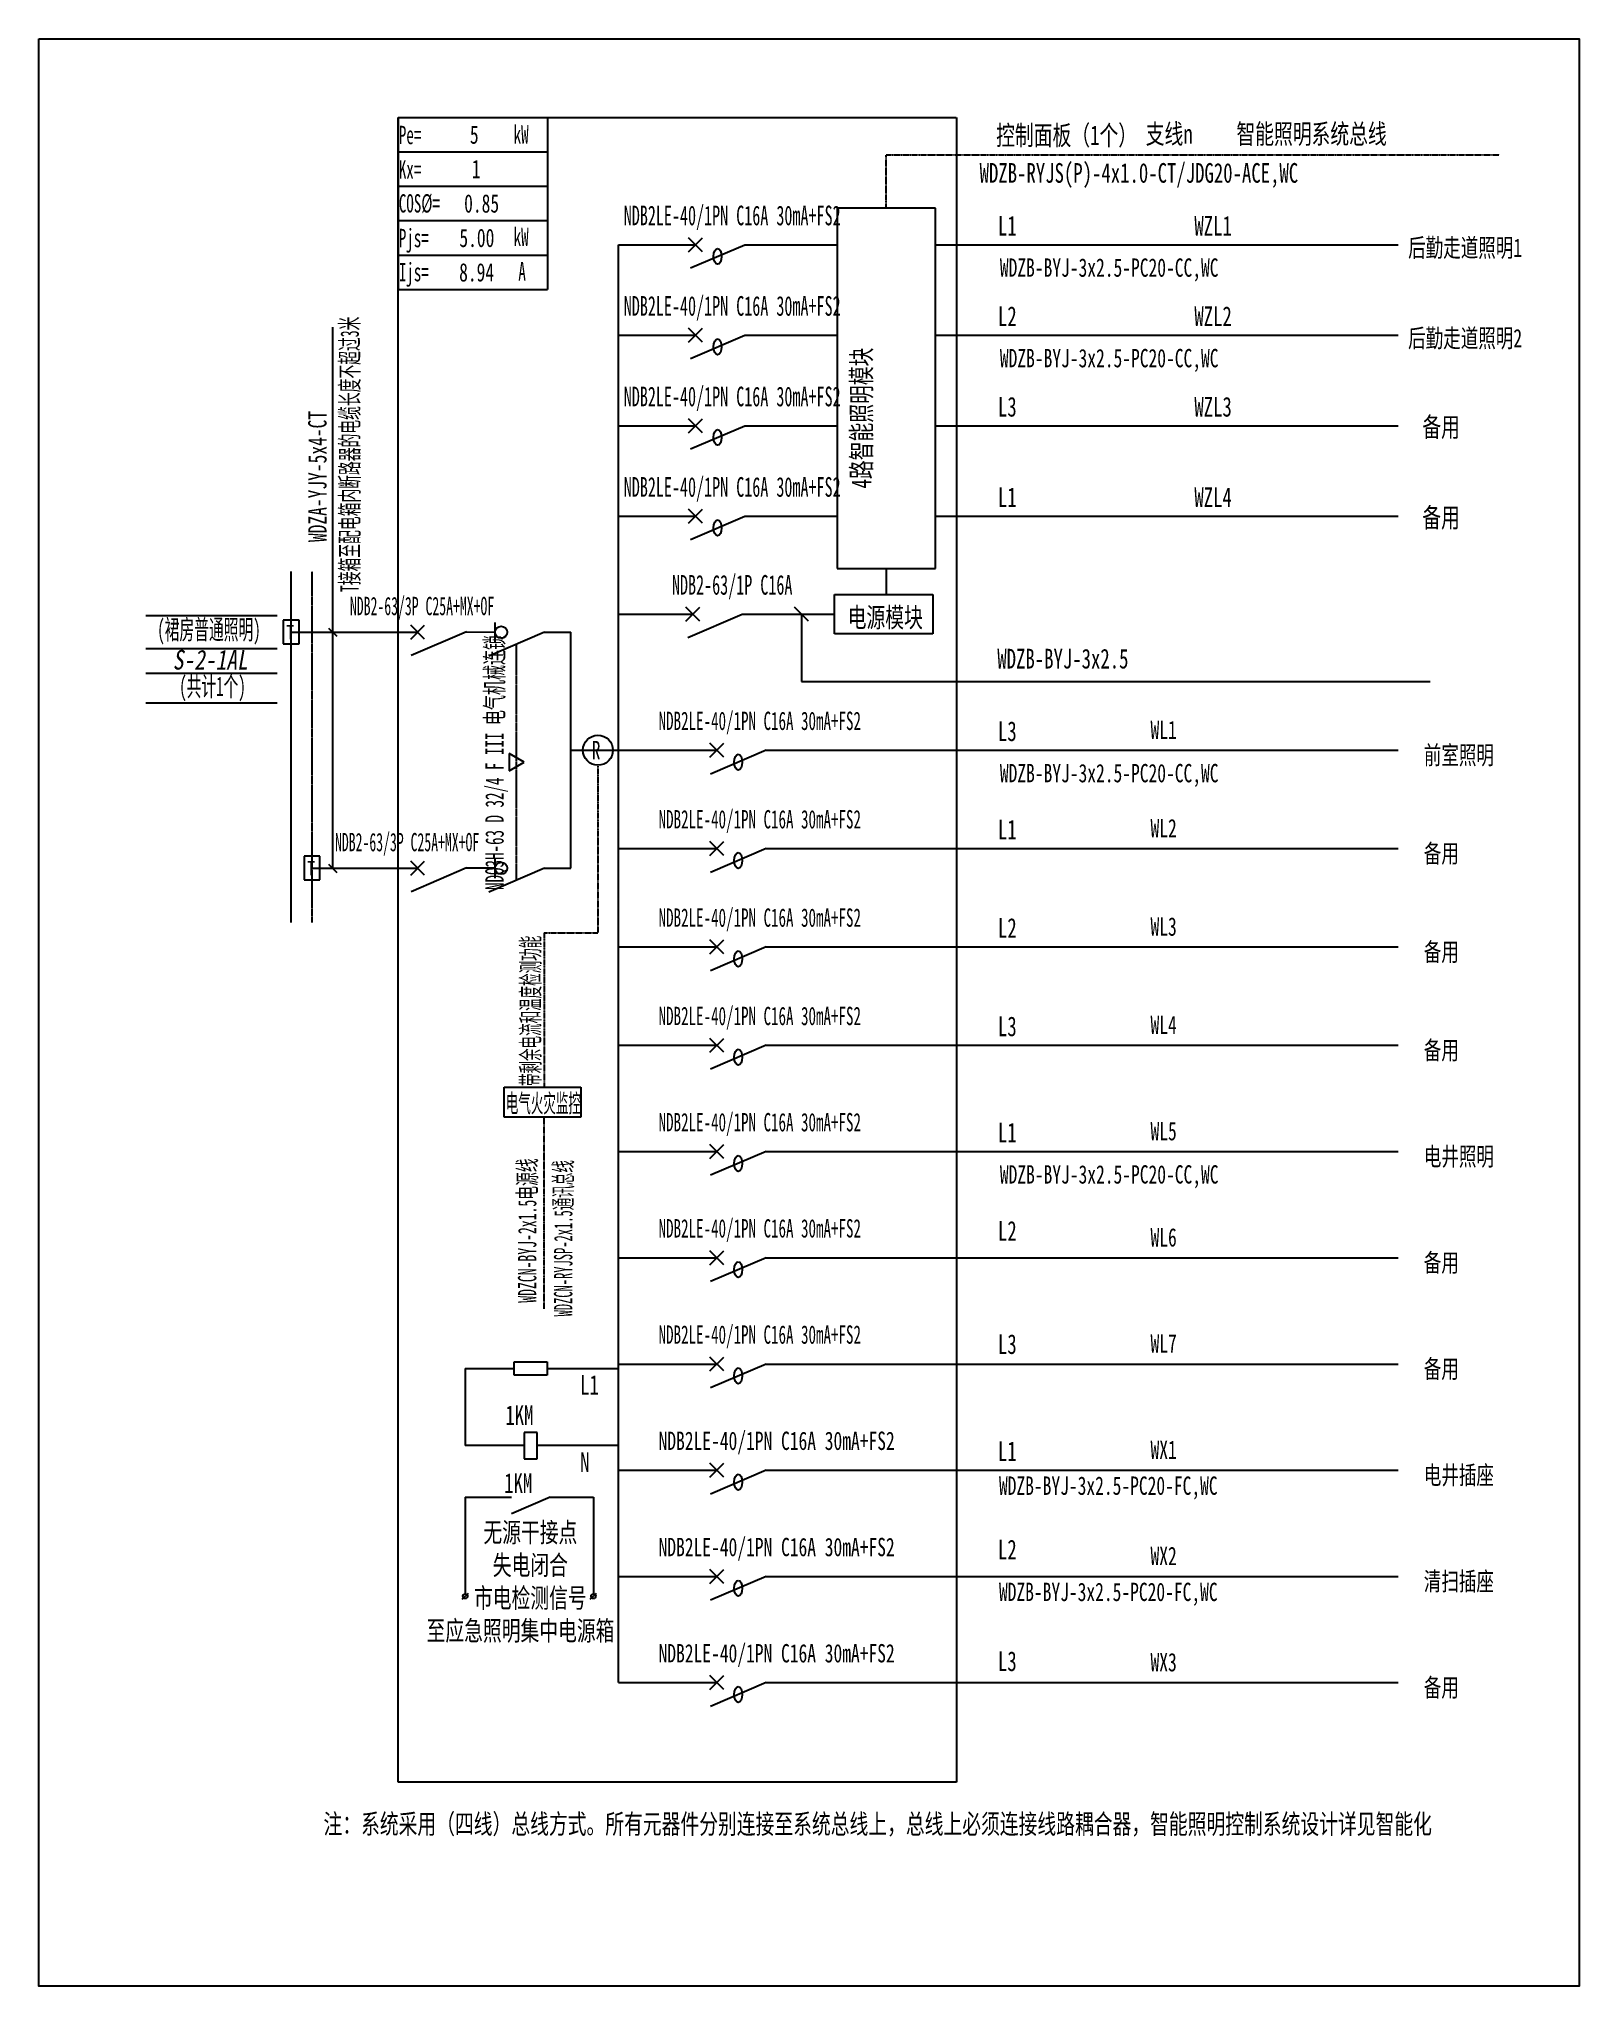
# Model space of a CAD drawing. Extents: x 257004 to 259056, y 348712 to 351307.
import ezdxf
from ezdxf.enums import TextEntityAlignment as Align

# ---------------------------------------------------------------- set-up
doc = ezdxf.new("R2010")
doc.units = 0
doc.header["$MEASUREMENT"] = 0
for name, pattern in [('DASH', [0.35, 0.25, -0.1]), ('DASHDOT', [1, 0.5, -0.25, 0, -0.25]), ('DASHDOT2', [0.5, 0.25, -0.125, 0, -0.125]), ('DASHED', [0.75, 0.5, -0.25])]:
    doc.linetypes.add(name, pattern=pattern)
for name, color, linetype in [('D_E_Eqpm(强电设备)', 100, 'Continuous'), ('D_E_Eqpm（强电设备）', 100, 'Continuous'), ('D_E_Text(强电文字)', 51, 'Continuous'), ('D_E_Text（强电文字）', 51, 'Continuous'), ('D_E_Wire(强电线缆)', 10, 'Continuous'), ('D_E_WireEm（强电应急照明线缆）', 10, 'DASHED'), ('D_E_Wire（强电线缆）', 10, 'Continuous'), ('D_El_Eqpm（弱电设备）', 100, 'Continuous'), ('D_El_Text（弱电文字）', 51, 'Continuous'), ('DQ-漏电火灾', 80, 'Continuous'), ('DQ_Eqpm', 100, 'Continuous'), ('E_E_Eqpm（强电设备）', 100, 'Continuous'), ('E_E_Wire（强电线缆）', 10, 'Continuous'), ('FL04GGFW_E72-配电箱系统图-塔楼部分$0$D_E_Text（强电文字）', 51, 'Continuous'), ('FL09U293_E72-地下室配电箱系统图$0$D_E_Eqpm（强电设备）', 100, 'Continuous'), ('系统图', 220, 'Continuous')]:
    doc.layers.add(name, color=color, linetype=linetype)
doc.styles.add('FL04GGFW_E72-配电箱系统图-塔楼部分$0$电气', font='', dxfattribs={"width": 0.7})
doc.styles.add('电气', font='', dxfattribs={"width": 0.7})
doc.styles.add('电气箱', font='simhei.ttf', dxfattribs={"width": 0.8, "oblique": 10})
doc.styles.get('FL04GGFW_E72-配电箱系统图-塔楼部分$0$电气').set_extended_font_data('SimSun')
doc.styles.get('电气').set_extended_font_data('SimSun')

msp = doc.modelspace()

# ---------------------------------------------------------------- linework, layer by layer
at = {"linetype": 'DASHED'}
for p, q in [((257482.8, 351202.5, 0), (258226.7, 351202.5, 0)), ((257482.8, 348983.5, 0), (257482.8, 351202.5, 0)), ((258226.7, 351202.5, 0), (258226.7, 348983.5, 0)), ((258226.7, 348983.5, 0), (257482.8, 348983.5, 0))]:
    msp.add_line(p, q, dxfattribs=at)
for p, q in [((257146.4, 350538.4, 0), (257321.3, 350538.4, 0)), ((257146.4, 350494.4, 0), (257321.3, 350494.4, 0)), ((257146.4, 350461.6, 0), (257321.3, 350461.6, 0)), ((257146.4, 350422, 0), (257321.3, 350422, 0))]:
    msp.add_line(p, q)
at = {"layer": 'D_E_Eqpm(强电设备)'}
for p, q in [((257499.4, 350506.9, 0), (257518, 350525.4, 0)), ((257518, 350506.9, 0), (257499.4, 350525.4, 0)), ((257499.4, 350192.2, 0), (257518, 350210.8, 0)), ((257518, 350192.2, 0), (257499.4, 350210.8, 0))]:
    msp.add_line(p, q, dxfattribs=at)
at = {"layer": 'D_E_Eqpm（强电设备）'}
for p, q in [((258198.9, 351081.5, 0), (258067.8, 351081.5, 0)), ((258067.8, 351081.5, 0), (258067.8, 350601.2, 0)), ((258198.9, 350601.2, 0), (258198.9, 351081.5, 0)), ((258067.8, 350601.2, 0), (258198.9, 350601.2, 0)), ((258064.3, 350566.5, 0), (258195.5, 350566.5, 0)), ((258064.3, 350514, 0), (258064.3, 350566.5, 0)), ((258195.5, 350566.5, 0), (258195.5, 350514, 0)), ((257612, 350503.1, 0), (257612, 350529.3, 0)), ((257677.6, 350516.2, 0), (257603.6, 350484.4, 0)), ((258195.5, 350514, 0), (258064.3, 350514, 0)), ((257898.2, 350349.6, 0), (257916.7, 350368.1, 0)), ((257916.7, 350349.6, 0), (257898.2, 350368.1, 0)), ((257650.7, 350343, 0), (257630.5, 350354.6, 0)), ((257630.5, 350354.6, 0), (257630.5, 350331.3, 0)), ((257630.5, 350331.3, 0), (257650.7, 350343, 0)), ((257973, 350358.8, 0), (257899, 350327.1, 0)), ((257898.2, 350218.4, 0), (257916.7, 350237, 0)), ((257916.7, 350218.4, 0), (257898.2, 350237, 0)), ((257612, 350188.4, 0), (257612, 350214.6, 0)), ((257973, 350227.7, 0), (257899, 350196, 0)), ((257677.6, 350201.5, 0), (257603.6, 350169.8, 0)), ((257898.2, 350087.3, 0), (257916.7, 350105.9, 0)), ((257916.7, 350087.3, 0), (257898.2, 350105.9, 0)), ((257973, 350096.6, 0), (257899, 350064.9, 0)), ((257898.2, 349956.2, 0), (257916.7, 349974.7, 0)), ((257916.7, 349956.2, 0), (257898.2, 349974.7, 0)), ((257973, 349965.5, 0), (257899, 349933.8, 0)), ((257898.2, 349814.6, 0), (257916.7, 349833.2, 0)), ((257916.7, 349814.6, 0), (257898.2, 349833.2, 0)), ((257973, 349823.9, 0), (257899, 349792.2, 0)), ((257898.2, 349673, 0), (257916.7, 349691.6, 0)), ((257916.7, 349673, 0), (257898.2, 349691.6, 0)), ((257973, 349682.3, 0), (257899, 349650.6, 0)), ((257637.5, 349543.5, 0), (257681.2, 349543.5, 0)), ((257637.5, 349526, 0), (257637.5, 349543.5, 0)), ((257681.2, 349543.5, 0), (257681.2, 349526, 0)), ((257898.2, 349531.5, 0), (257916.7, 349550, 0)), ((257916.7, 349531.5, 0), (257898.2, 349550, 0)), ((257973, 349540.7, 0), (257899, 349509, 0)), ((257681.2, 349526, 0), (257637.5, 349526, 0)), ((257668.1, 349449.4, 0), (257650.6, 349449.4, 0)), ((257650.6, 349449.4, 0), (257650.6, 349414.4, 0)), ((257668.1, 349414.4, 0), (257668.1, 349449.4, 0)), ((257650.6, 349414.4, 0), (257668.1, 349414.4, 0)), ((257898.2, 349389.9, 0), (257916.7, 349408.4, 0)), ((257916.7, 349389.9, 0), (257898.2, 349408.4, 0)), ((257973, 349399.2, 0), (257899, 349367.4, 0)), ((257685.2, 349363, 0), (257633.6, 349340.9, 0)), ((257898.2, 349248.3, 0), (257916.7, 349266.8, 0)), ((257916.7, 349248.3, 0), (257898.2, 349266.8, 0)), ((257973, 349257.6, 0), (257899, 349225.8, 0)), ((257568, 349227.1, 0), (257576.3, 349235.4, 0)), ((257738.8, 349227.1, 0), (257747.1, 349235.4, 0)), ((257898.2, 349106.7, 0), (257916.7, 349125.3, 0)), ((257916.7, 349106.7, 0), (257898.2, 349125.3, 0)), ((257973, 349116, 0), (257899, 349084.3, 0))]:
    msp.add_line(p, q, dxfattribs=at)
at = {"layer": 'D_E_Eqpm（强电设备）', "linetype": 'DASH'}
msp.add_line((257640.6, 350185.6, 0), (257640.6, 350500.3, 0), dxfattribs=at)
at = {"layer": 'D_E_Eqpm（强电设备）'}
for centre, radius in [((257620, 350516.2, 0), 7.97), ((257620, 350201.5, 0), 7.97), ((257572.2, 349231.2, 0), 3.14), ((257743, 349231.2, 0), 3.14)]:
    msp.add_circle(centre, radius, dxfattribs=at)
for centre in [(257908.4, 351017.2, 0), (257908.4, 350896.5, 0), (257908.4, 350775.9, 0), (257908.4, 350655.2, 0), (257936, 350343, 0), (257936, 350211.8, 0), (257936, 350080.7, 0), (257936, 349949.6, 0), (257936, 349808, 0), (257936, 349666.5, 0), (257936, 349524.9, 0), (257936, 349383.3, 0), (257936, 349241.7, 0), (257936, 349100.1, 0)]:
    msp.add_ellipse(centre, major_axis=(0, 10.6), ratio=0.500475, dxfattribs=at)
at = {"layer": 'D_E_Text(强电文字)', "color": 51}
for p, q in [((257395.6, 350201.5, 0), (257395.6, 350922.7, 0)), ((257390.1, 350521.6, 0), (257401, 350510.7, 0)), ((257390.1, 350206.9, 0), (257401, 350196, 0))]:
    msp.add_line(p, q, dxfattribs=at)
at = {"layer": 'D_E_Text（强电文字）'}
for p, q in [((257482.8, 351202.5, 0), (257681.6, 351202.5, 0)), ((257482.8, 351202.5, 0), (257482.8, 350973, 0)), ((257681.6, 351202.5, 0), (257681.6, 350973, 0)), ((257482.8, 351156.6, 0), (257681.6, 351156.6, 0)), ((257482.8, 351110.7, 0), (257681.6, 351110.7, 0)), ((257482.8, 351064.8, 0), (257681.6, 351064.8, 0)), ((257482.8, 351018.9, 0), (257681.6, 351018.9, 0)), ((257482.8, 350973, 0), (257681.6, 350973, 0))]:
    msp.add_line(p, q, dxfattribs=at)
at = {"layer": 'D_E_Wire(强电线缆)'}
for p, q in [((257776.3, 349116, 0), (257776.3, 351032.7, 0)), ((257340.1, 350129.3, 0), (257340.1, 350597.1, 0)), ((257340.1, 350516.2, 0), (257508.7, 350516.2, 0))]:
    msp.add_line(p, q, dxfattribs=at)
at = {"layer": 'D_E_Wire(强电线缆)', "color": 10}
for p, q in [((257776.3, 351032.7, 0), (257879, 351032.7, 0)), ((257944.6, 351032.7, 0), (258067.8, 351032.7, 0)), ((258198.9, 351032.7, 0), (258815.6, 351032.7, 0)), ((257776.3, 350912, 0), (257879, 350912, 0)), ((257944.6, 350912, 0), (258067.8, 350912, 0)), ((258198.9, 350912, 0), (258815.6, 350912, 0)), ((257776.3, 350791.4, 0), (257879, 350791.4, 0)), ((257944.6, 350791.4, 0), (258067.8, 350791.4, 0)), ((258198.9, 350791.4, 0), (258815.6, 350791.4, 0)), ((257776.3, 350670.7, 0), (257879, 350670.7, 0)), ((257944.6, 350670.7, 0), (258067.8, 350670.7, 0)), ((258198.9, 350670.7, 0), (258815.6, 350670.7, 0)), ((257776.3, 350540.2, 0), (257875.6, 350540.2, 0)), ((257941.1, 350540.2, 0), (258064.3, 350540.2, 0)), ((257973, 349965.5, 0), (258187.1, 349965.5, 0)), ((258187.1, 349965.5, 0), (258815.6, 349965.5, 0))]:
    msp.add_line(p, q, dxfattribs=at)
at = {"layer": 'D_E_Wire(强电线缆)', "linetype": 'DASH'}
for p, q in [((257368, 350129.3, 0), (257368, 350597.1, 0)), ((257368, 350201.5, 0), (257508.7, 350201.5, 0))]:
    msp.add_line(p, q, dxfattribs=at)
at = {"layer": 'D_E_WireEm（强电应急照明线缆）'}
msp.add_line((257612, 350201.5, 0), (257572.9, 350201.5, 0), dxfattribs=at)
at = {"layer": 'D_E_Wire（强电线缆）', "linetype": 'DASHDOT2'}
for p, q in [((258133.3, 351152.3, 0), (258950.3, 351152.3, 0)), ((258133.3, 351081.5, 0), (258133.3, 351152.3, 0))]:
    msp.add_line(p, q, dxfattribs=at)
at = {"layer": 'D_E_Wire（强电线缆）'}
for p, q in [((257574, 350516.7, 0), (257612, 350516.2, 0)), ((257677.6, 350516.2, 0), (257713, 350516.2, 0)), ((257713, 350201.5, 0), (257713, 350516.2, 0)), ((257713, 350358.8, 0), (257776.3, 350358.8, 0)), ((257776.3, 350358.8, 0), (257907.4, 350358.8, 0)), ((257973, 350358.8, 0), (258815.6, 350358.8, 0)), ((257776.3, 350227.7, 0), (257907.4, 350227.7, 0)), ((257973, 350227.7, 0), (258815.6, 350227.7, 0)), ((257677.6, 350201.5, 0), (257713, 350201.5, 0)), ((257776.3, 350096.6, 0), (257907.4, 350096.6, 0)), ((257973, 350096.6, 0), (258815.6, 350096.6, 0)), ((257776.3, 349965.5, 0), (257907.4, 349965.5, 0)), ((257776.3, 349823.9, 0), (257907.4, 349823.9, 0)), ((257973, 349823.9, 0), (258815.6, 349823.9, 0)), ((257776.3, 349682.3, 0), (257907.4, 349682.3, 0)), ((257973, 349682.3, 0), (258815.6, 349682.3, 0)), ((257776.3, 349540.7, 0), (257907.4, 349540.7, 0)), ((257973, 349540.7, 0), (258815.6, 349540.7, 0)), ((257776.3, 349399.2, 0), (257907.4, 349399.2, 0)), ((257973, 349399.2, 0), (258815.6, 349399.2, 0)), ((257776.3, 349257.6, 0), (257907.4, 349257.6, 0)), ((257973, 349257.6, 0), (258815.6, 349257.6, 0)), ((257776.3, 349116, 0), (257907.4, 349116, 0)), ((257973, 349116, 0), (258815.6, 349116, 0))]:
    msp.add_line(p, q, dxfattribs=at)
at = {"layer": 'D_E_Wire（强电线缆）', "ltscale": 3.5}
for p, q in [((257572.2, 349534.8, 0), (257637.5, 349534.8, 0)), ((257572.2, 349534.8, 0), (257572.2, 349431.9, 0)), ((257681.2, 349534.8, 0), (257776.3, 349534.8, 0)), ((257650.6, 349431.9, 0), (257572.2, 349431.9, 0)), ((257776.3, 349431.9, 0), (257668.1, 349431.9, 0)), ((257572.2, 349363, 0), (257633.6, 349363, 0)), ((257572.2, 349363, 0), (257572.2, 349234.4, 0)), ((257685.2, 349363, 0), (257743, 349363, 0)), ((257743, 349363, 0), (257743, 349234.4, 0))]:
    msp.add_line(p, q, dxfattribs=at)
at = {"layer": 'D_El_Eqpm（弱电设备）', "color": 3}
for p, q in [((257624.2, 349909.8, 0), (257726.3, 349909.8, 0)), ((257624.2, 349869.7, 0), (257624.2, 349909.8, 0)), ((257726.3, 349909.8, 0), (257726.3, 349869.7, 0)), ((257726.3, 349869.7, 0), (257624.2, 349869.7, 0)), ((257726.3, 349869.7, 0), (257624.2, 349869.7, 0))]:
    msp.add_line(p, q, dxfattribs=at)
at = {"layer": 'DQ-漏电火灾', "linetype": 'DASHDOT', "ltscale": 0.5}
for p, q in [((257749, 350338.8, 0), (257749, 350115.4, 0)), ((257677.4, 350115.4, 0), (257677.4, 349909.8, 0)), ((257677.4, 350115.4, 0), (257749, 350115.4, 0)), ((257677.4, 349614.3, 0), (257677.4, 349869.7, 0))]:
    msp.add_line(p, q, dxfattribs=at)
at = {"layer": 'DQ-漏电火灾', "color": 3}
msp.add_circle((257749, 350358.8, 0), 20, dxfattribs=at)
at = {"layer": 'DQ_Eqpm'}
for p, q in [((257350.6, 350532.2, 0), (257329.6, 350532.2, 0)), ((257329.6, 350532.2, 0), (257329.6, 350500.7, 0)), ((257350.6, 350500.7, 0), (257350.6, 350532.2, 0)), ((257329.6, 350500.7, 0), (257350.6, 350500.7, 0)), ((257378.5, 350217.5, 0), (257357.6, 350217.5, 0)), ((257357.6, 350217.5, 0), (257357.6, 350186.1, 0)), ((257378.5, 350186.1, 0), (257378.5, 350217.5, 0)), ((257357.6, 350186.1, 0), (257378.5, 350186.1, 0))]:
    msp.add_line(p, q, dxfattribs=at)
at = {"layer": 'E_E_Eqpm（强电设备）', "color": 100}
for p, q in [((257869.7, 351023.4, 0), (257888.3, 351041.9, 0)), ((257888.3, 351023.4, 0), (257869.7, 351041.9, 0)), ((257872.2, 351001.7, 0), (257944.6, 351032.7, 0)), ((257869.7, 350902.8, 0), (257888.3, 350921.3, 0)), ((257888.3, 350902.8, 0), (257869.7, 350921.3, 0)), ((257872.2, 350881, 0), (257944.6, 350912, 0)), ((257869.7, 350782.1, 0), (257888.3, 350800.6, 0)), ((257888.3, 350782.1, 0), (257869.7, 350800.6, 0)), ((257872.2, 350760.4, 0), (257944.6, 350791.4, 0)), ((257869.7, 350661.4, 0), (257888.3, 350680, 0)), ((257888.3, 350661.4, 0), (257869.7, 350680, 0)), ((257872.2, 350639.7, 0), (257944.6, 350670.7, 0)), ((257866.3, 350531, 0), (257884.8, 350549.5, 0)), ((257884.8, 350531, 0), (257866.3, 350549.5, 0)), ((257868.8, 350509.2, 0), (257941.1, 350540.2, 0))]:
    msp.add_line(p, q, dxfattribs=at)
at = {"layer": 'E_E_Wire（强电线缆）'}
msp.add_line((258133.3, 350601.2, 0), (258133.3, 350566.5, 0), dxfattribs=at)
at = {"layer": 'FL04GGFW_E72-配电箱系统图-塔楼部分$0$D_E_Text（强电文字）'}
for p, q in [((258029.7, 350531, 0), (258011.1, 350549.5, 0)), ((258020.4, 350540.2, 0), (258020.4, 350450.4, 0)), ((258020.4, 350450.4, 0), (258858.1, 350450.4, 0))]:
    msp.add_line(p, q, dxfattribs=at)
at = {"layer": 'FL09U293_E72-地下室配电箱系统图$0$D_E_Eqpm（强电设备）'}
for p, q in [((257574, 350516.7, 0), (257500.2, 350485, 0)), ((257574, 350202, 0), (257500.2, 350170.3, 0))]:
    msp.add_line(p, q, dxfattribs=at)
at = {"layer": '系统图', "ltscale": 9973.992009}
msp.add_lwpolyline([(257004, 351307), (259056.5, 351307), (259056.5, 348711.5), (257004, 348711.5)], close=True, dxfattribs=at)

# ---------------------------------------------------------------- texts
at = {"layer": 'D_E_Text(强电文字)', "style": 'FL04GGFW_E72-配电箱系统图-塔楼部分$0$电气', "width": 0.6}
for s, p in [('NDB2LE-40/1PN C16A 30mA+FS2', (257927.9, 351058.6, 0)), ('NDB2LE-40/1PN C16A 30mA+FS2', (257927.9, 350938, 0)), ('NDB2LE-40/1PN C16A 30mA+FS2', (257927.9, 350817.3, 0)), ('NDB2LE-40/1PN C16A 30mA+FS2', (257927.9, 350696.7, 0)), ('NDB2-63/1P C16A', (257927.9, 350566.2, 0))]:
    msp.add_text(s, height=26.223, dxfattribs=at).set_placement(p, align=Align.CENTER)
at = {"layer": 'D_E_Text(强电文字)', "color": 51, "style": 'FL04GGFW_E72-配电箱系统图-塔楼部分$0$电气', "width": 0.7}
for s, p in [('L1', (258282.1, 351044.9, 0)), ('L2', (258282.1, 350924.3, 0)), ('L3', (258282.1, 350803.6, 0)), ('L1', (258282.1, 350683, 0)), ('L3', (258282.1, 350371.1, 0)), ('L1', (258282.1, 350240, 0)), ('L2', (258282.1, 350108.8, 0)), ('L3', (258282.1, 349977.7, 0)), ('L1', (258282.1, 349836.2, 0)), ('L2', (258282.1, 349705, 0)), ('L3', (258282.1, 349554.1, 0)), ('L1', (258282.1, 349411.4, 0)), ('L2', (258282.1, 349280.3, 0)), ('L3', (258282.1, 349131.4, 0))]:
    msp.add_text(s, height=26.22, dxfattribs=at).set_placement(p)
at = {"layer": 'D_E_Text(强电文字)', "style": 'FL04GGFW_E72-配电箱系统图-塔楼部分$0$电气', "width": 0.7}
for s, height, p in [('WZL1', 26.22, (258543.8, 351044.9, 0)), ('WDZB-BYJ-3x2.5-PC20-CC,WC', 24.475, (258284.6, 350990, 0)), ('WZL2', 26.22, (258543.8, 350924.3, 0)), ('WDZB-BYJ-3x2.5-PC20-CC,WC', 24.475, (258284.6, 350869.3, 0)), ('WZL3', 26.22, (258543.8, 350803.6, 0)), ('WZL4', 26.22, (258543.8, 350683, 0)), ('WDZB-BYJ-3x2.5', 26.223, (258281.2, 350467.8, 0)), ('WDZB-BYJ-3x2.5-PC20-CC,WC', 24.475, (258284.6, 350316.1, 0)), ('WDZB-BYJ-3x2.5-PC20-CC,WC', 24.475, (258284.6, 349781.2, 0)), ('注：系统采用（四线）总线方式。所有元器件分别连接至系统总线上，总线上必须连接线路耦合器，智能照明控制系统设计详见智能化', 26.223, (257383.2, 348914.5, 0))]:
    msp.add_text(s, height=height, dxfattribs=at).set_placement(p)
at = {"layer": 'D_E_Text(强电文字)', "color": 51, "style": '电气'}
for s, width, p in [('T接箱至配电箱内断路器的电缆长度不超过3米', 0.55, (257430.3, 350569.7, 0)), ('WDZA-YJY-5x4-CT', 0.7, (257387.3, 350636.3, 0))]:
    msp.add_text(s, height=24.475, rotation=90, dxfattribs=dict(at, width=width)).set_placement(p)
at = {"layer": 'D_E_Text(强电文字)', "color": 51, "style": '电气', "width": 0.7}
for p in [(258872.7, 350776.6, 0), (258872.7, 350655.9, 0)]:
    msp.add_text('备用', height=26.22, dxfattribs=at).set_placement(p, align=Align.CENTER)
at = {"layer": 'D_E_Text（强电文字）', "linetype": 'Continuous', "style": '电气', "width": 0.6}
for s, height, p in [('Pe=', 24.48, (257483.6, 351166.8, 0)), ('kW', 24.48, (257636.6, 351167.6, 0)), ('Kx=', 24.48, (257483.6, 351120.8, 0)), ('COS%%C=', 24.48, (257483.6, 351075.6, 0)), ('Pjs=', 24.48, (257483.6, 351029.4, 0)), ('kW', 24.48, (257636.6, 351031, 0)), ('Ijs=', 24.48, (257483.6, 350984, 0)), ('A', 24.5, (257642.9, 350985, 0))]:
    msp.add_text(s, height=height, dxfattribs=at).set_placement(p)
at = {"layer": 'D_E_Text（强电文字）', "style": '电气'}
for s, height, width, p in [('5', 24.5, 0.7, (257578.3, 351167.3, 0)), ('1', 24.5, 0.7, (257580.8, 351121.4, 0)), (' 0.85', 24.48, 0.7, (257559, 351075.5, 0)), ('后勤走道照明1', 24.48, 0.7, (258828.7, 351016.5, 0)), ('后勤走道照明2', 24.48, 0.7, (258828.7, 350895.9, 0)), ('电源模块', 26.22, 0.7, (258081.8, 350522.8, 0)), ('NDB2LE-40/1PN C16A 30mA+FS2', 24.475, 0.6, (257829.8, 350385.8, 0)), ('WL1', 24.48, 0.7, (258485.4, 350373.8, 0)), ('前室照明', 24.48, 0.7, (258849.6, 350340.1, 0)), ('NDB2LE-40/1PN C16A 30mA+FS2', 24.475, 0.6, (257829.8, 350254.6, 0)), ('WL2', 24.48, 0.7, (258485.4, 350242.7, 0)), ('备用', 24.48, 0.7, (258849.6, 350209, 0)), ('NDB2LE-40/1PN C16A 30mA+FS2', 24.475, 0.6, (257829.8, 350123.5, 0)), ('WL3', 24.48, 0.7, (258485.4, 350111.6, 0)), ('备用', 24.48, 0.7, (258849.6, 350077.8, 0)), ('NDB2LE-40/1PN C16A 30mA+FS2', 24.475, 0.6, (257829.8, 349992.4, 0)), ('WL4', 24.48, 0.7, (258485.4, 349980.5, 0)), ('备用', 24.48, 0.7, (258849.6, 349946.7, 0)), ('NDB2LE-40/1PN C16A 30mA+FS2', 24.475, 0.6, (257829.8, 349850.8, 0)), ('WL5', 24.48, 0.7, (258485.4, 349838.9, 0)), ('电井照明', 24.48, 0.7, (258849.6, 349805.1, 0)), ('NDB2LE-40/1PN C16A 30mA+FS2', 24.475, 0.6, (257829.8, 349709.3, 0)), ('WL6', 24.48, 0.7, (258485.4, 349697.3, 0)), ('备用', 24.48, 0.7, (258849.6, 349663.6, 0)), ('NDB2LE-40/1PN C16A 30mA+FS2', 24.475, 0.6, (257829.8, 349567.7, 0)), ('WL7', 24.48, 0.7, (258485.4, 349555.8, 0)), ('备用', 24.48, 0.7, (258849.6, 349522, 0)), ('NDB2LE-40/1PN C16A 30mA+FS2', 24.475, 0.7, (257829.8, 349426.1, 0)), ('WX1', 24.48, 0.7, (258485.4, 349414.2, 0)), ('电井插座', 24.48, 0.7, (258849.6, 349380.4, 0)), ('WDZB-BYJ-3x2.5-PC20-FC,WC', 24.475, 0.7, (258283.4, 349366.3, 0)), ('NDB2LE-40/1PN C16A 30mA+FS2', 24.475, 0.7, (257829.8, 349284.5, 0)), ('WX2', 24.48, 0.7, (258485.4, 349272.6, 0)), ('清扫插座', 24.48, 0.7, (258849.6, 349238.8, 0)), ('WDZB-BYJ-3x2.5-PC20-FC,WC', 24.475, 0.7, (258283.4, 349224.7, 0)), ('NDB2LE-40/1PN C16A 30mA+FS2', 24.475, 0.7, (257829.8, 349142.9, 0)), ('WX3', 24.48, 0.7, (258485.4, 349131, 0)), ('备用', 24.48, 0.7, (258849.6, 349097.2, 0))]:
    msp.add_text(s, height=height, dxfattribs=dict(at, width=width)).set_placement(p)
at = {"layer": 'D_E_Text（强电文字）', "color": 200, "style": '电气', "width": 0.7}
for s, p in [('5.00', (257564.3, 351029.6, 0)), ('8.94', (257564, 350983.7, 0))]:
    msp.add_text(s, height=24.48, dxfattribs=at).set_placement(p)
at = {"layer": 'D_E_Text（强电文字）', "style": '电气'}
for s, height, width, p in [('NDB2-63/3P C25A+MX+OF', 24.475, 0.55, (257514.6, 350549.1, 0)), ('(裙房普通照明)', 26.22, 0.55, (257230.6, 350518.2, 0)), ('(共计1个)', 26.22, 0.55, (257235.3, 350442.5, 0)), ('NDB2-63/3P C25A+MX+OF', 24.475, 0.55, (257494.7, 350234.4, 0)), ('电气火灾监控', 24.48, 0.5, (257676.2, 349888.8, 0))]:
    msp.add_text(s, height=height, dxfattribs=dict(at, width=width)).set_placement(p, align=Align.MIDDLE)
at = {"layer": 'D_E_Text（强电文字）', "style": '电气', "width": 0.6}
msp.add_text('NDQ3H-63 D 32/4 F III 电气机械连锁', height=24.475, rotation=90, dxfattribs=at).set_placement((257612.3, 350342.6, 0), align=Align.MIDDLE)
at = {"layer": 'D_E_Text（强电文字）', "style": '电气箱', "oblique": 10, "width": 0.8}
msp.add_text('S-2-1AL', height=26.22, dxfattribs=at).set_placement((257232.2, 350479.5, 0), align=Align.MIDDLE)
at = {"layer": 'D_E_Text（强电文字）', "color": 51, "style": '电气', "width": 0.7}
for s, height, p in [('L1', 26.22, (257725.3, 349499.8, 0)), ('1KM', 26.22, (257625.6, 349459.4, 0)), ('N', 26.2, (257725.3, 349396.9, 0)), ('1KM', 26.22, (257624, 349368.9, 0))]:
    msp.add_text(s, height=height, dxfattribs=at).set_placement(p)
for s, p in [('无源干接点', (257658.9, 349316.3, 0)), ('失电闭合', (257658.9, 349272.6, 0)), ('市电检测信号', (257658.9, 349228.9, 0)), ('至应急照明集中电源箱', (257645.8, 349185.2, 0))]:
    msp.add_text(s, height=26.22, dxfattribs=at).set_placement(p, align=Align.MIDDLE_CENTER)
at = {"layer": 'D_El_Text（弱电文字）', "color": 1, "style": '电气', "width": 0.5}
msp.add_text('带剩余电流和温度检测功能', height=24.475, rotation=90, dxfattribs=at).set_placement((257671.3, 349911.2, 0))
at = {"layer": 'D_El_Text（弱电文字）', "style": '电气'}
for s, width, p in [('WDZCN-BYJ-2x1.5电源线', 0.55, (257666.9, 349622.3, 0)), ('WDZCN-RYJSP-2x1.5通讯总线', 0.5, (257714.9, 349604.1, 0))]:
    msp.add_text(s, height=24.475, rotation=90, dxfattribs=dict(at, width=width)).set_placement(p)
at = {"layer": 'DQ-漏电火灾', "color": 50, "style": '电气', "width": 0.7}
msp.add_text('R', height=24.5, dxfattribs=at).set_placement((257740.6, 350346.8, 0))
at = {"layer": 'DQ_Eqpm', "color": 51, "style": '电气', "width": 0.8}
for p in [(257333.7, 350506.6, 0), (257361.6, 350191.9, 0)]:
    msp.add_text('T', height=19.2, dxfattribs=at).set_placement(p)
at = {"layer": 'FL04GGFW_E72-配电箱系统图-塔楼部分$0$D_E_Text（强电文字）', "style": 'FL04GGFW_E72-配电箱系统图-塔楼部分$0$电气', "width": 0.7}
for s, height, p in [('支线n', 26.22, (258479, 351167.3, 0)), ('智能照明系统总线', 26.22, (258599.9, 351167.3, 0)), ('控制面板（1个）', 26.22, (258279.7, 351165.5, 0)), ('WDZB-RYJS(P)-4x1.0-CT/JDG20-ACE,WC', 26.223, (258257.6, 351115.3, 0))]:
    msp.add_text(s, height=height, dxfattribs=at).set_placement(p)
msp.add_text('4路智能照明模块', height=26.22, rotation=90, dxfattribs=at).set_placement((258113.2, 350707.8, 0))

doc.saveas('drawing.dxf')
